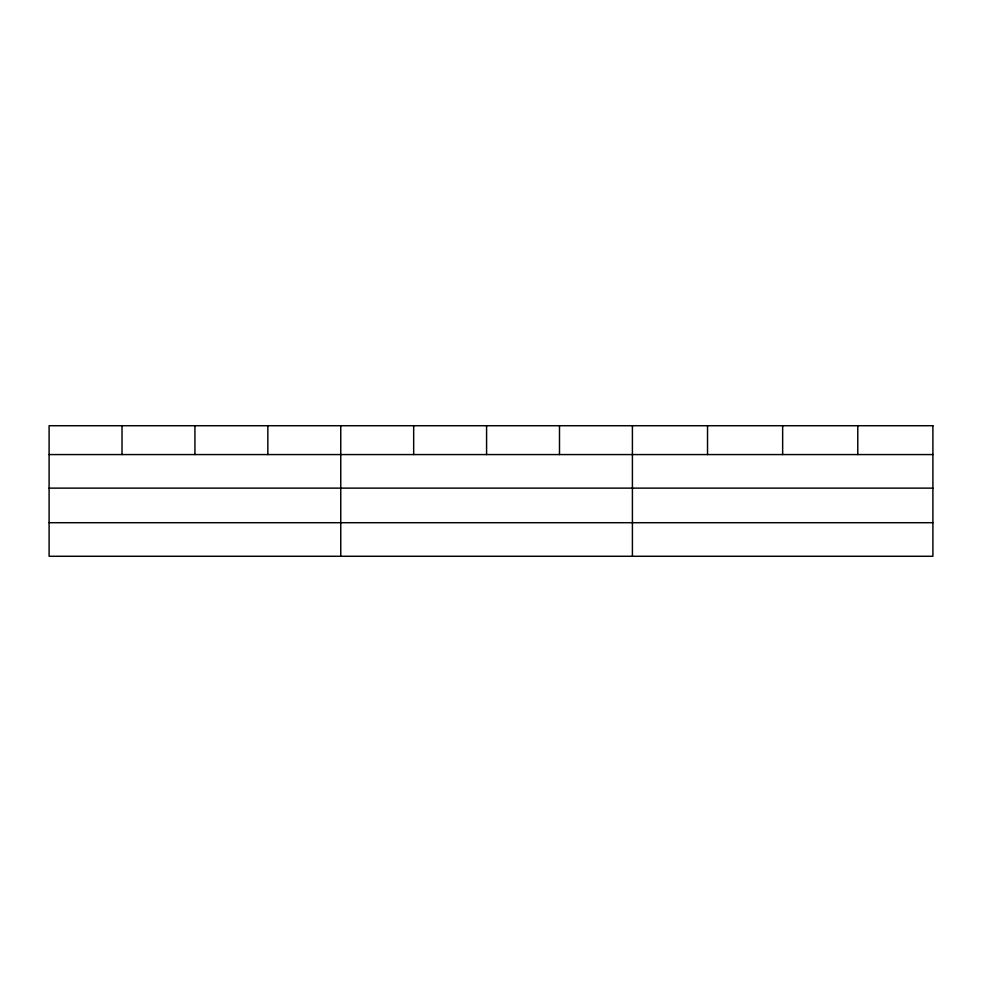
<?xml version="1.0" encoding="UTF-8"?>
<svg xmlns="http://www.w3.org/2000/svg" width="982" height="982" viewBox="0 0 982 982"><rect width="100%" height="100%" fill="white"/><g stroke="black" fill="none" stroke-linecap="round" stroke-linejoin="round"><path stroke-width="1.47" d="M49.1 454.568L932.9 454.568M49.1 488.128L932.9 488.128M49.1 522.706L932.9 522.706M857.777 425.722L857.777 454.568M782.654 425.722L782.654 454.568M707.531 425.722L707.531 454.568M632.408 425.722L632.408 556.278M559.495 425.722L559.495 454.568M486.581 425.722L486.581 454.568M413.668 425.722L413.668 454.568M340.754 425.722L340.754 556.278M267.841 425.722L267.841 454.568M194.927 425.722L194.927 454.568M122.014 425.722L122.014 454.568M932.9 425.722L49.1 425.722L49.1 556.278L932.9 556.278L932.9 425.722"/></g></svg>
